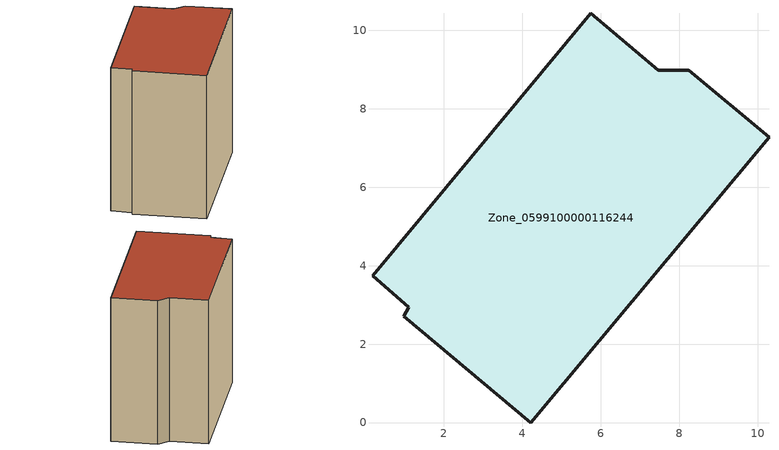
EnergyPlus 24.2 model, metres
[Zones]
Zone_0599100000116244
 floor ground (C_G): 0.98,2.71 1.11,2.93 0.18,3.75 5.74,10.43 7.47,8.98 8.24,8.98 10.29,7.27 4.22,0 z0
 wall outside (C_F): 4.22,0 10.29,7.27 8.24,8.98 7.47,8.98 5.74,10.43 0.18,3.75 1.11,2.93 0.98,2.71 4.22,0 z0:8.85
 roof outside (C_R): 1.11,2.93 0.98,2.71 4.22,0 10.29,7.27 8.24,8.98 7.47,8.98 5.74,10.43 0.18,3.75 z8.85
[BUILDING]
Pand.0599100000116244: North Axis=0; Terrain=City; Loads Convergence Tolerance Value=0.04; Temperature Convergence Tolerance Value=0.4; Solar Distribution=FullExterior; Maximum Number of Warmup Days=25; Minimum Number of Warmup Days=1
[Site:Location]
Rotterdam.The.Hague.AP_ZH_NLD Design_Conditions: Latitude=51.96; Longitude=4.45; Time Zone=1; Elevation=-4.5
[SITE:GROUNDTEMPERATURE:BUILDINGSURFACE]
18, 18, 18, 18, 18, 18, 18, 18, 18, 18, 18, 18
[MATERIAL] Thermal Absorptance=0.9; Solar Absorptance=0.7; Visible Absorptance=0.7
Name | Roughness | Thickness | Conductivity | Density | Specific Heat
G.TI.1946 | MediumSmooth | 0.15 | 1 | 540 | 1210
F.TI.1946 | Rough | 0.3 | 0.857143 | 1920 | 840
R.TI.1946 | MediumRough | 0.2 | 0.1 | 1500 | 1000
[CONSTRUCTION]
C_G: G.TI.1946
C_F: F.TI.1946
C_R: R.TI.1946
[ZONE]
Zone_0599100000116244: Type=1; Multiplier=1; Ceiling Height=Autocalculate; Volume=Autocalculate; Floor Area=autocalculate; Part of Total Floor Area=Yes
[ZONEINFILTRATION:DESIGNFLOWRATE]
Infil_Zone_0599100000116244: Zone or ZoneList or Space or SpaceList=Zone_0599100000116244; Schedule=AlwaysOn; Design Flow Rate Calculation Method=Flow/Area; Flow Rate per Floor Area=0.003; Constant Term Coefficient=1; Temperature Term Coefficient=0; Velocity Term Coefficient=0; Velocity Squared Term Coefficient=0
[HVACTEMPLATE:ZONE:IDEALLOADSAIRSYSTEM]
Zone_0599100000116244: Maximum Heating Supply Air Temperature=50; Minimum Cooling Supply Air Temperature=13; Maximum Heating Supply Air Humidity Ratio=0.0156; Minimum Cooling Supply Air Humidity Ratio=0.0077; Heating Limit=NoLimit; Cooling Limit=NoLimit; Dehumidification Control Type=ConstantSensibleHeatRatio; Cooling Sensible Heat Ratio=0.7; Dehumidification Setpoint=60; Humidification Control Type=None; Humidification Setpoint=30; Outdoor Air Method=None; Outdoor Air Flow Rate per Person=0.00944; Outdoor Air Flow Rate per Zone Floor Area=0; Outdoor Air Flow Rate per Zone=0; Demand Controlled Ventilation Type=None; Outdoor Air Economizer Type=NoEconomizer; Heat Recovery Type=None; Sensible Heat Recovery Effectiveness=0.7; Latent Heat Recovery Effectiveness=0.65
[ZONECONTROL:THERMOSTAT]
ThermostatControl_Zone_0599100000116244: Zone or ZoneList=Zone_0599100000116244; Control Type Schedule=DualSetpointControlType; Control 1=Thermostat_Zone_0599100000116244; Temperature Difference Between Cutout And Setpoint=0
[THERMOSTATSETPOINT:DUALSETPOINT]
Thermostat_Zone_0599100000116244: Heating Setpoint Temperature Schedule=HeatingSetpoint_Zone_0599100000116244; Cooling Setpoint Temperature Schedule=CoolingSetpoint_Zone_0599100000116244
[SCHEDULE:COMPACT]
HeatingSetpoint_Zone_0599100000116244: Through: 12/31, For: AllDays, Until: 24:00, 21
CoolingSetpoint_Zone_0599100000116244: Through: 12/31, For: AllDays, Until: 24:00, 24
DualSetpointControlType: Through: 12/31, For: AllDays, Until: 24:00, 4
AlwaysOn: Through: 12/31, For: AllDays, Until: 24:00, 1
